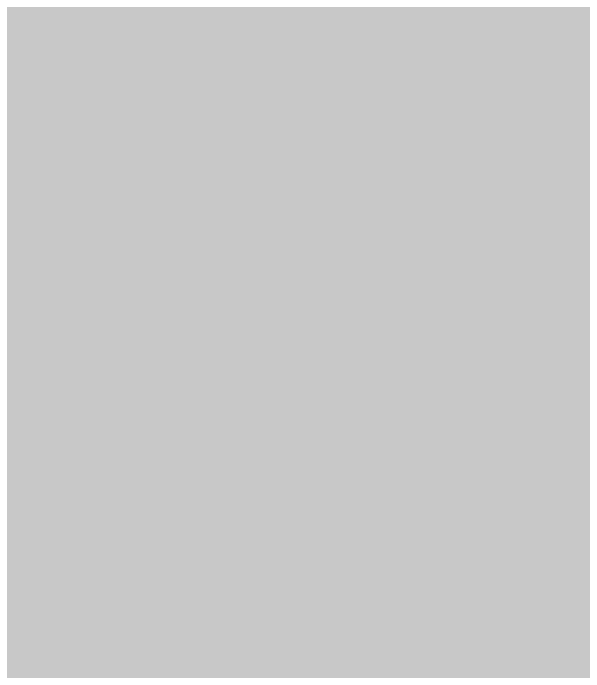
# Model space of a CAD drawing. Header units: inches. Extents: x -0.16 to 1.73, y -0.16 to 1.34.
# Drawn here: x 0.66512 to 0.66947, y 0.10916 to 0.11419 of the extents above; entities that cross this region are included whole.
import ezdxf

# ---------------------------------------------------------------- set-up
doc = ezdxf.new("R2010")
doc.units = ezdxf.units.IN
doc.header["$MEASUREMENT"] = 0
for name, color, linetype in [('Mechanical 6', 56, 'Continuous'), ('Top Layer', 1, 'Continuous'), ('Top Paste', 8, 'Continuous'), ('Top Solder', 216, 'Continuous')]:
    doc.layers.add(name, color=color, linetype=linetype)

# ---------------------------------------------------------------- blocks, each defined once
blk = doc.blocks.new('SOT_23_5_L3_0_W1_7_P0_95_LS2_8_BR_16')
at = {"layer": 'Top Layer'}
blk.add_hatch(color=1, dxfattribs=at).paths.add_polyline_path([(0.0295315, -0.025589), (0.0728385, -0.025589), (0.0728385, -0.049211), (0.0295315, -0.049211)])
at = {"layer": 'Top Paste'}
blk.add_hatch(color=8, dxfattribs=at).paths.add_polyline_path([(0.0295315, -0.025589), (0.0728385, -0.025589), (0.0728385, -0.049211), (0.0295315, -0.049211)])
at = {"layer": 'Top Solder'}
blk.add_hatch(color=216, dxfattribs=at).paths.add_polyline_path([(0.0255315, -0.021589), (0.0768385, -0.021589), (0.0768385, -0.053211), (0.0255315, -0.053211)])
at = {"layer": 'Mechanical 6'}
for points in [[(0.062875, -0.04, 0.015748, 0.015748, 1), (0.047135, -0.04, 0.015748, 0.015748, 1)], [(0.043198, -0.04, 0.007874, 0.007874, 1), (0.051072, -0.04, 0.007874, 0.007874, 1)]]:
    blk.add_lwpolyline(points, format="xyseb", close=True, dxfattribs=at)

msp = doc.modelspace()

# ---------------------------------------------------------------- linework, layer by layer
at = {"layer": 'Top Layer'}
for points in [[(0.633829, 0.123125, 0.0314961, 0.0314961, 0), (0.6696543, 0.123125, 0.0314961, 0.0314961, 0)], [(0.677695, 0.03849, 0.0314961, 0.0314961, 0), (0.677695, 0.121747, 0.0314961, 0.0314961, 0)], [(0.6696543, 0.123125, 0.025, 0.025, 0), (0.6703433, 0.122436, 0.025, 0.025, 0)], [(0.676317, 0.123125, 0.025, 0.025, 0), (0.677695, 0.121747, 0.025, 0.025, 0)]]:
    msp.add_lwpolyline(points, format="xyseb", dxfattribs=at)
for points in [[(0.6617803, 0.123125, 0.015748, 0.015748, 1), (0.6775283, 0.123125, 0.015748, 0.015748, 1)], [(0.669821, 0.121747, 0.015748, 0.015748, 1), (0.685569, 0.121747, 0.015748, 0.015748, 1)], [(0.6634043, 0.123125, 0.0125, 0.0125, 1), (0.6759043, 0.123125, 0.0125, 0.0125, 1)], [(0.670067, 0.123125, 0.0125, 0.0125, 1), (0.682567, 0.123125, 0.0125, 0.0125, 1)], [(0.6640933, 0.122436, 0.0125, 0.0125, 1), (0.6765933, 0.122436, 0.0125, 0.0125, 1)], [(0.671445, 0.121747, 0.0125, 0.0125, 1), (0.683945, 0.121747, 0.0125, 0.0125, 1)]]:
    msp.add_lwpolyline(points, format="xyseb", close=True, dxfattribs=at)

# ---------------------------------------------------------------- block references
msp.add_blockref('SOT_23_5_L3_0_W1_7_P0_95_LS2_8_BR_16', (0.6191583, 0.159836))

doc.saveas('drawing.dxf')
